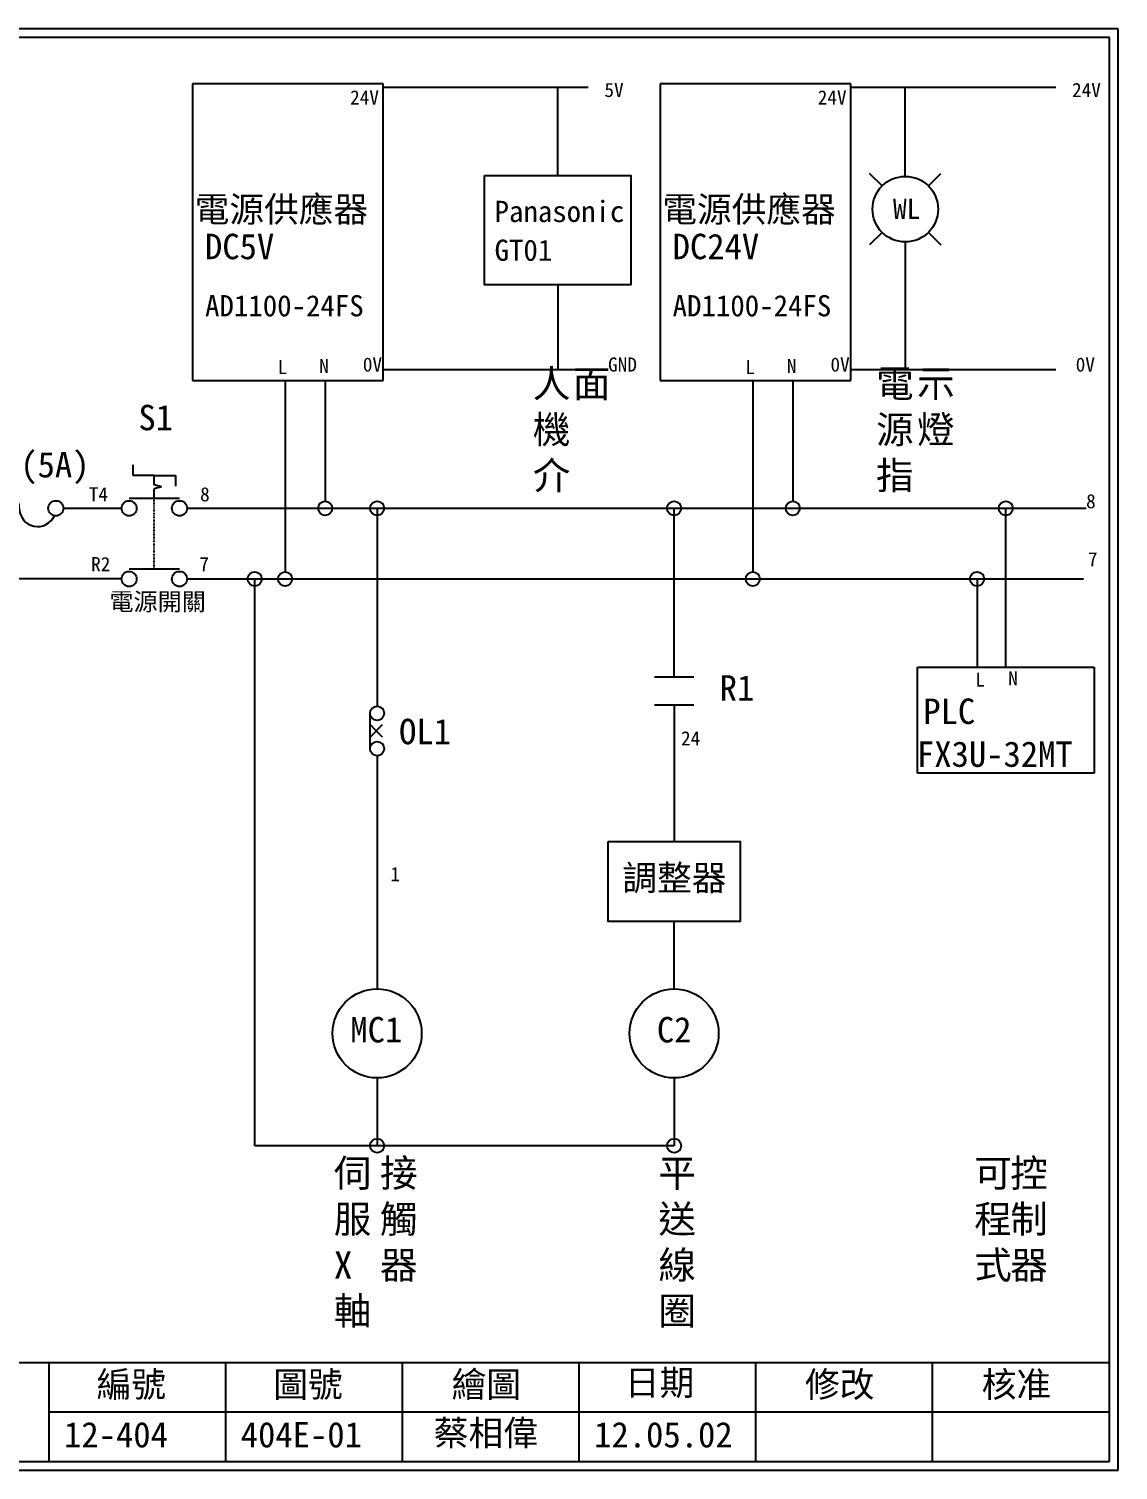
# Model space of a CAD drawing. Extents: x -24 to 263, y 255 to 459.
# Drawn here: x 109.3 to 263.4, y 255.5 to 459.4 of the extents above; entities that cross this region are included whole.
import ezdxf
from ezdxf.enums import TextEntityAlignment as Align

# ---------------------------------------------------------------- set-up
doc = ezdxf.new("R2010")
doc.units = 0
doc.linetypes.add('DASHED', pattern=[0.2, 0.1, -0.1])
doc.layers.get('0').update_dxf_attribs({"linetype": 'CONTINUOUS'})
for name, color, linetype in [('7', 7, 'CONTINUOUS'), ('圖框層', 7, 'CONTINUOUS'), ('標尺寸層', 3, 'CONTINUOUS')]:
    doc.layers.add(name, color=color, linetype=linetype)
doc.styles.add('CNS', font='romanc.shx', dxfattribs={"bigfont": 'chineset.shx'})
doc.styles.add('STSL', font='KAIU.TTF')

# ---------------------------------------------------------------- blocks, each defined once
blk = doc.blocks.new('FUSE')
at = {"color": 7}
for p, q in [((0, 0), (2.14, 0)), ((14.64, 0), (16.78, 0))]:
    blk.add_line(p, q, dxfattribs=at)
for centre in [(3.21, 0), (13.56, 0)]:
    blk.add_circle(centre, 1.07)
for centre, start, end in [((5.8, 0), 0, 156.116), ((10.98, 0), 180, 336.116)]:
    blk.add_arc(centre, 2.59, start, end, dxfattribs=at)

msp = doc.modelspace()

# ---------------------------------------------------------------- linework, layer by layer
for p, q in [((159.45, 451.68), (132.45, 451.68)), ((132.45, 451.68), (132.45, 409.68)), ((159.45, 409.68), (159.45, 451.68)), ((188.42, 451.15), (159.45, 451.15)), ((225.61, 451.68), (198.61, 451.68)), ((198.61, 451.68), (198.61, 409.68)), ((225.61, 409.68), (225.61, 451.68)), ((254.58, 451.15), (225.61, 451.15)), ((233.3, 442.47), (233.3, 451.15)), ((233.3, 438.57), (233.3, 442.47)), ((230.01, 437.21), (228.25, 438.98)), ((236.58, 437.21), (238.34, 438.98)), ((230.01, 430.65), (228.25, 428.88)), ((236.58, 430.65), (238.34, 428.88)), ((233.3, 429.29), (233.3, 425.34)), ((233.3, 425.34), (233.3, 411.2)), ((188.42, 411.2), (159.45, 411.2)), ((254.58, 411.2), (225.61, 411.2)), ((132.45, 409.68), (155.45, 409.68)), ((145.56, 409.68), (145.56, 382.6)), ((151.23, 409.68), (151.23, 392.6)), ((155.45, 409.68), (159.45, 409.68)), ((198.61, 409.68), (221.61, 409.68)), ((211.72, 409.68), (211.72, 382.6)), ((217.38, 409.68), (217.38, 392.6)), ((221.61, 409.68), (225.61, 409.68)), ((124.05, 396.25), (124.05, 397.75)), ((127.05, 396.25), (124.05, 396.25)), ((127.05, 396.25), (130.05, 396.25)), ((130.05, 396.25), (130.05, 394.75)), ((128.05, 394.64), (127.05, 394.9)), ((128.05, 394.64), (127.05, 394.37)), ((114.2, 391.6), (122.41, 391.6)), ((116.34, 391.6), (122.41, 391.6)), ((131.69, 391.6), (258.88, 391.6)), ((158.57, 391.6), (158.57, 363.59)), ((200.59, 367.75), (200.59, 391.6)), ((247.52, 369.12), (247.52, 391.6)), ((122.41, 381.6), (-11.42, 381.6)), ((131.69, 381.6), (258.51, 381.6)), ((235.02, 369.12), (260.02, 369.12)), ((235.02, 354.12), (235.02, 369.12)), ((260.02, 369.12), (260.02, 354.12)), ((200.59, 363.78), (200.59, 344.44)), ((158.57, 356.59), (158.57, 323.59)), ((260.02, 354.12), (235.02, 354.12)), ((200.59, 323.59), (200.59, 333.12)), ((158.57, 310.99), (158.57, 301.39)), ((200.59, 310.99), (200.59, 301.39))]:
    msp.add_line(p, q)
msp.add_lwpolyline([(191.26, 344.44), (209.92, 344.44), (209.92, 333.12), (191.26, 333.12)], close=True)
for centre, radius in [((233.3, 433.93), 4.64), ((151.23, 391.6), 1), ((217.38, 391.6), 1), ((145.56, 381.6), 1), ((211.72, 381.6), 1), ((158.57, 317.29), 6.3), ((200.59, 317.29), 6.3)]:
    msp.add_circle(centre, radius)
at = {"layer": '7'}
for p, q in [((127.05, 394.9), (127.05, 396.25)), ((127.05, 393.03), (127.05, 394.37)), ((123.48, 393.03), (130.62, 393.03)), ((123.48, 383.03), (130.62, 383.03))]:
    msp.add_line(p, q, dxfattribs=at)
at = {"layer": '7', "linetype": 'DASHED'}
msp.add_line((127.05, 383.03), (127.05, 393.03), dxfattribs=at)
at = {"layer": '7'}
for centre in [(123.48, 391.6), (130.62, 391.6), (123.48, 381.6), (130.62, 381.6)]:
    msp.add_circle(centre, 1.07, dxfattribs=at)
at = {"layer": '圖框層', "color": 7}
for p, q in [((263.42, 459.45), (-23.58, 459.45)), ((263.42, 255.48), (263.42, 459.45)), ((262.17, 458.2), (-22.33, 458.2)), ((262.17, 256.73), (262.17, 458.2)), ((-22.33, 270.73), (262.17, 270.73)), ((112.17, 256.73), (112.17, 270.73)), ((137.17, 256.73), (137.17, 270.73)), ((162.17, 256.73), (162.17, 270.73)), ((187.17, 256.73), (187.17, 270.73)), ((212.17, 256.73), (212.17, 270.73)), ((237.17, 256.73), (237.17, 270.73)), ((112.17, 263.73), (262.17, 263.73)), ((-23.58, 255.48), (263.42, 255.48)), ((-22.33, 256.73), (262.17, 256.73))]:
    msp.add_line(p, q, dxfattribs=at)
at = {"layer": '標尺寸層', "color": 7}
for p, q in [((184.12, 438.68), (184.12, 451.15)), ((184.12, 423.24), (184.12, 411.2)), ((141.25, 301.39), (141.25, 381.6)), ((243.45, 381.63), (243.45, 369.11)), ((197.81, 367.75), (203.37, 367.75)), ((197.81, 363.78), (203.37, 363.78)), ((157.57, 357.59), (157.57, 362.59)), ((157.57, 359.21), (159.34, 360.98)), ((158.46, 360.09), (157.57, 360.98)), ((159.34, 359.21), (158.46, 360.09)), ((200.59, 301.39), (141.25, 301.39))]:
    msp.add_line(p, q, dxfattribs=at)
msp.add_lwpolyline([(173.77, 438.68), (194.47, 438.68), (194.47, 423.24), (173.77, 423.24)], close=True, dxfattribs=at)
for centre in [(158.57, 391.6), (200.59, 391.6), (247.52, 391.6), (141.25, 381.6), (243.45, 381.6), (158.57, 362.59), (158.57, 357.59), (158.57, 301.39), (200.59, 301.39)]:
    msp.add_circle(centre, 1, dxfattribs=at)

# ---------------------------------------------------------------- block references
at = {"color": 7}
msp.add_blockref('FUSE', (99.56, 391.6), dxfattribs=at)

# ---------------------------------------------------------------- texts
msp.add_text('WL', height=2.856, dxfattribs=at).set_placement((233.5, 433.98), align=Align.MIDDLE_CENTER)
at = {"layer": '圖框層', "color": 4, "style": 'STSL'}
for s, height, p in [('5V', 2, (190.73, 449.8)), ('24V', 2, (256.89, 449.8)), ('24V', 2, (154.75, 448.74)), ('24V', 2, (220.91, 448.74)), ('電源供應器', 3.6, (132.76, 432.11)), ('Panasonic', 3, (175.19, 432.11)), ('電源供應器', 3.6, (198.92, 432.11)), ('DC5V', 3.6, (134.22, 426.85)), ('DC24V', 3.6, (200.38, 426.85)), ('GT01', 3, (175.19, 426.62)), ('AD1100-24FS', 3, (134.23, 418.76)), ('AD1100-24FS', 3, (200.38, 418.76)), ('L', 2, (144.51, 410.59)), ('N', 2, (150.38, 410.74)), ('0V', 2, (156.55, 410.94)), ('GND', 2, (191.25, 410.94)), ('L', 2, (210.67, 410.59)), ('N', 2, (216.54, 410.74)), ('0V', 2, (222.71, 410.94)), ('0V', 2, (257.41, 410.94)), ('S1', 3.6, (124.81, 402.64)), ('F2(5A)', 3.6, (103.19, 395.97)), ('T4', 2, (117.78, 392.58)), ('8', 2, (133.53, 392.58)), ('8', 2, (258.88, 391.6)), ('R2', 2, (118.11, 382.7)), ('7', 2, (133.43, 382.7)), ('7', 2, (259.14, 383.38)), ('R1', 3.6, (207.03, 364.38)), ('L', 2, (243.22, 366.36)), ('N', 2, (247.86, 366.54)), ('PLC', 3.6, (235.84, 361.08)), ('OL1', 3.6, (161.68, 358.21)), ('24', 2, (201.57, 358.05)), ('FX3U-32MT', 3.6, (234.95, 355.01)), ('1', 2, (160.46, 338.83)), ('調整器', 3.6, (193.27, 337.5)), ('MC1', 3.6, (154.78, 316.01)), ('C2', 3.6, (198.15, 316.01)), ('編號', 3.6, (118.88, 265.82)), ('圖號', 3.6, (143.88, 265.82)), ('繪圖', 3.6, (169.11, 265.82)), ('日期', 3.6, (193.63, 266.07)), ('修改', 3.6, (219.11, 265.82)), ('核准', 3.6, (244.11, 265.82)), ('12-404', 3.6, (114.28, 258.7)), ('404E-01', 3.6, (139.28, 258.7)), ('蔡相偉', 3.6, (166.6, 258.95)), ('12.05.02', 3.6, (189.28, 258.7))]:
    msp.add_text(s, height=height, dxfattribs=at).set_placement(p)
at = {"layer": '標尺寸層', "color": 7, "attachment_point": 1, "style": 'CNS'}
for s, insert, char_height, width in [('{\\fDFKai-SB|b0|i0|c136|p65;人機介}', (180.6, 411.2), 3.9, 4.1392), ('{\\fDFKai-SB|b0|i0|c136|p65;面}', (186.27, 411.2), 3.9, 4.1392), ('{\\fDFKai-SB|b0|i0|c136|p65;電\\P源指}', (229.16, 411.2), 3.9, 4.1392), ('{\\fDFKai-SB|b0|i0|c136|p65;示燈}', (234.96, 411.2), 3.9, 4.1392), ('{\\fDFKai-SB|b0|i0|c136|p65;電源開關}', (120.7, 379.64), 2.5, 14.0847), ('{\\fDFKai-SB|b0|i0|c136|p65;伺服X軸}', (152.44, 299.47), 3.9, 5.4243), ('{\\fDFKai-SB|b0|i0|c136|p65;接觸器}', (158.98, 299.47), 3.9, 5.4243), ('{\\fDFKai-SB|b0|i0|c136|p65;控制器}', (248.15, 299.47), 3.9, 5.4243), ('{\\fDFKai-SB|b0|i0|c136|p65;平送線圈}', (198.37, 299.47), 3.9, 5.4243), ('{\\fDFKai-SB|b0|i0|c136|p65;可程式}', (243.05, 299.47), 3.9, 5.4243)]:
    msp.add_mtext(s, dxfattribs=dict(at, insert=insert, char_height=char_height, width=width))

doc.saveas('drawing.dxf')
